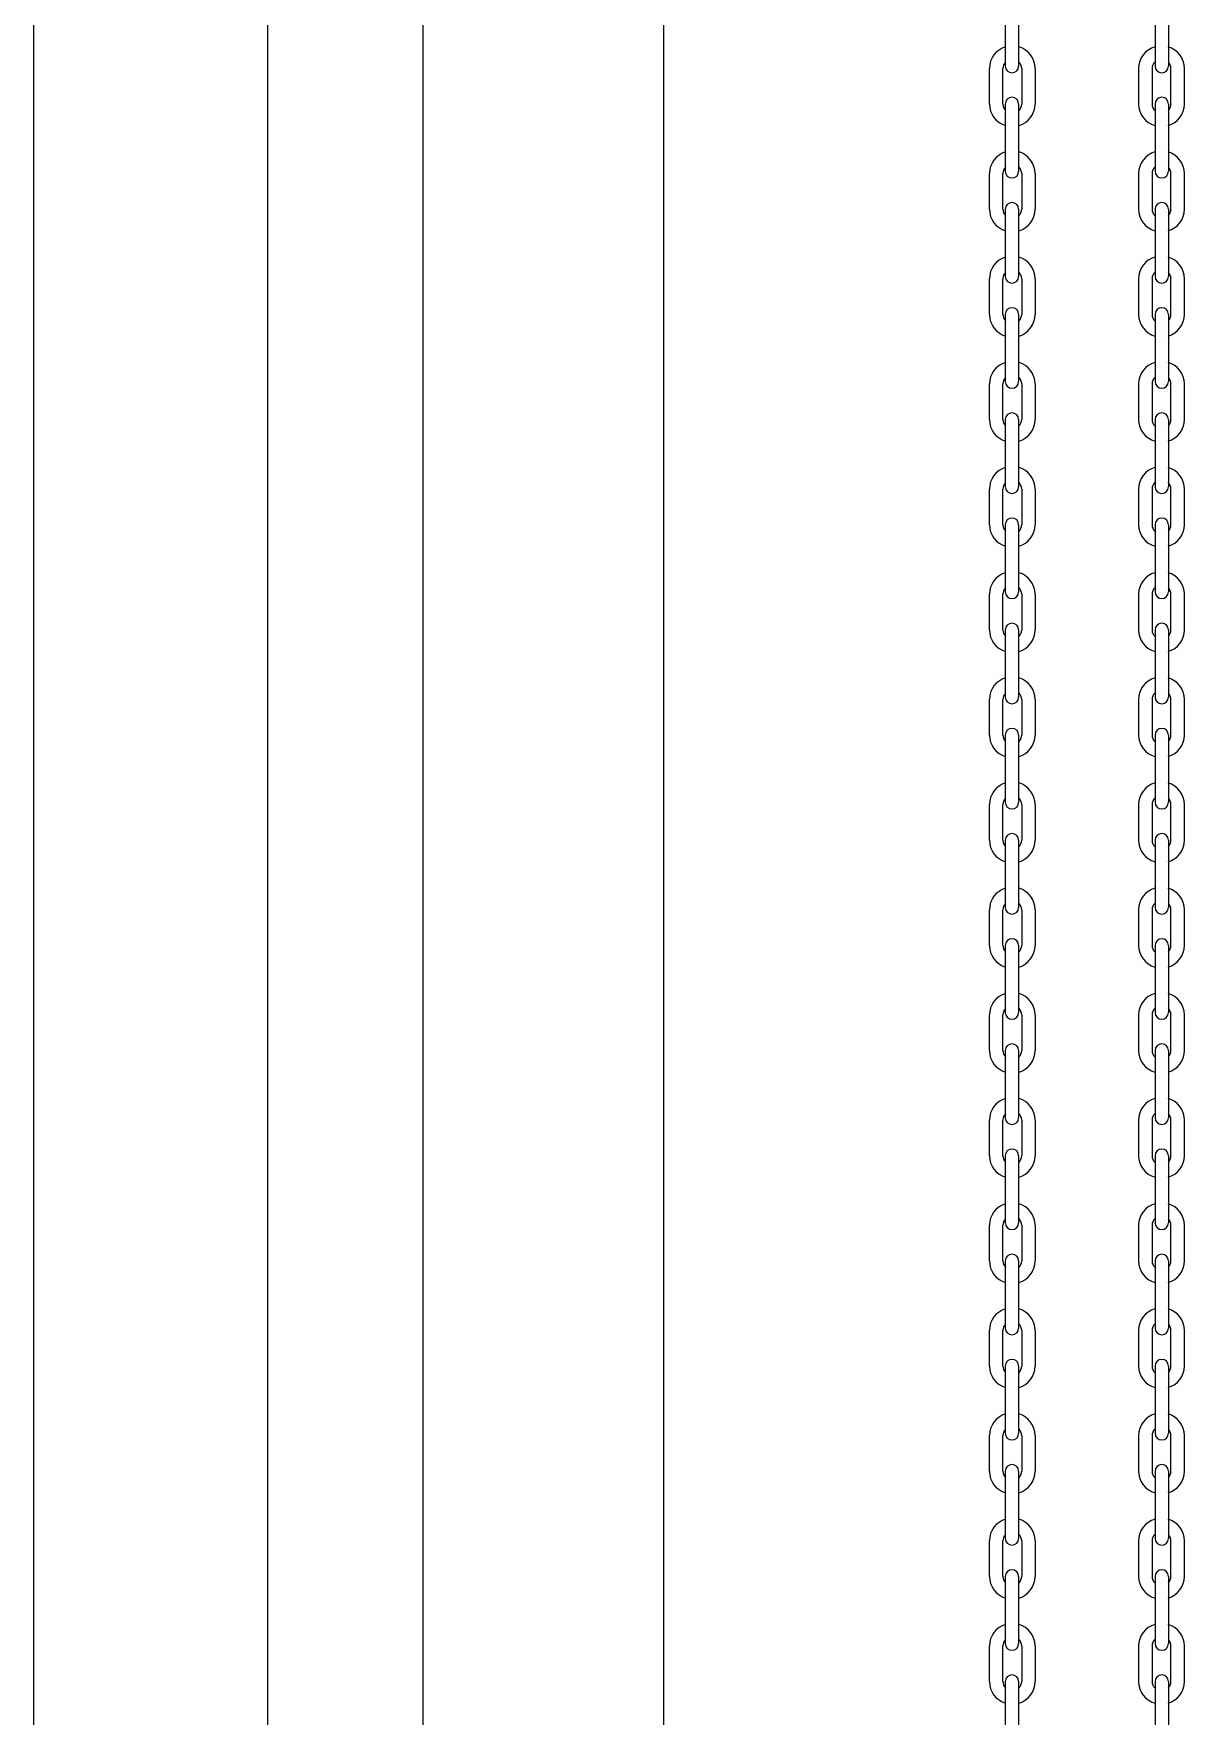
# Model space of a CAD drawing. Header units: millimetres. Extents: x 204328 to 274136, y -196910 to -178068.
# Drawn here: x 259735.3 to 259963.7, y -183751.6 to -183417.7 of the extents above; entities that cross this region are included whole.
import ezdxf

# ---------------------------------------------------------------- set-up
doc = ezdxf.new("R2010")
doc.units = ezdxf.units.MM
doc.layers.add('OHD Frame', color=2, linetype='Continuous')

msp = doc.modelspace()

# ---------------------------------------------------------------- linework, layer by layer
at = {"color": 3}
for p, q in [((259781.82, -189504.02, 0), (259781.82, -181789.76, 0)), ((259812.62, -189504.02, 0), (259812.62, -181789.76, 0))]:
    msp.add_line(p, q, dxfattribs=at)
at = {"color": 7, "linetype": 'Continuous'}
for p, q in [((259928.13, -183410.83, 0), (259928.13, -183424.16, 0)), ((259930.8, -183410.83, 0), (259930.8, -183424.16, 0)), ((259957.88, -183410.83, 0), (259957.88, -183424.16, 0)), ((259960.55, -183410.83, 0), (259960.55, -183424.16, 0)), ((259925, -183431.69, 0), (259925, -183424.63, 0)), ((259927.67, -183431.69, 0), (259927.67, -183424.63, 0)), ((259931.4, -183424.63, 0), (259931.4, -183431.69, 0)), ((259934.07, -183424.63, 0), (259934.07, -183431.69, 0)), ((259954.61, -183424.63, 0), (259954.61, -183431.69, 0)), ((259957.28, -183424.63, 0), (259957.28, -183431.69, 0)), ((259961.01, -183431.69, 0), (259961.01, -183424.63, 0)), ((259963.68, -183431.69, 0), (259963.68, -183424.63, 0)), ((259928.13, -183431.69, 0), (259928.13, -183445.03, 0)), ((259930.8, -183431.69, 0), (259930.8, -183445.03, 0)), ((259957.88, -183431.69, 0), (259957.88, -183445.03, 0)), ((259960.55, -183431.69, 0), (259960.55, -183445.03, 0)), ((259925, -183452.56, 0), (259925, -183445.49, 0)), ((259927.67, -183452.56, 0), (259927.67, -183445.49, 0)), ((259931.4, -183445.49, 0), (259931.4, -183452.56, 0)), ((259934.07, -183445.49, 0), (259934.07, -183452.56, 0)), ((259954.61, -183445.49, 0), (259954.61, -183452.56, 0)), ((259957.28, -183445.49, 0), (259957.28, -183452.56, 0)), ((259961.01, -183452.56, 0), (259961.01, -183445.49, 0)), ((259963.68, -183452.56, 0), (259963.68, -183445.49, 0)), ((259928.13, -183452.56, 0), (259928.13, -183465.89, 0)), ((259930.8, -183452.56, 0), (259930.8, -183465.89, 0)), ((259957.88, -183452.56, 0), (259957.88, -183465.89, 0)), ((259960.55, -183452.56, 0), (259960.55, -183465.89, 0)), ((259925, -183473.43, 0), (259925, -183466.36, 0)), ((259927.67, -183473.43, 0), (259927.67, -183466.36, 0)), ((259931.4, -183466.36, 0), (259931.4, -183473.43, 0)), ((259934.07, -183466.36, 0), (259934.07, -183473.43, 0)), ((259954.61, -183466.36, 0), (259954.61, -183473.43, 0)), ((259957.28, -183466.36, 0), (259957.28, -183473.43, 0)), ((259961.01, -183473.43, 0), (259961.01, -183466.36, 0)), ((259963.68, -183473.43, 0), (259963.68, -183466.36, 0)), ((259928.13, -183473.43, 0), (259928.13, -183486.76, 0)), ((259930.8, -183473.43, 0), (259930.8, -183486.76, 0)), ((259957.88, -183473.43, 0), (259957.88, -183486.76, 0)), ((259960.55, -183473.43, 0), (259960.55, -183486.76, 0)), ((259925, -183494.29, 0), (259925, -183487.23, 0)), ((259927.67, -183494.29, 0), (259927.67, -183487.23, 0)), ((259931.4, -183487.23, 0), (259931.4, -183494.29, 0)), ((259934.07, -183487.23, 0), (259934.07, -183494.29, 0)), ((259954.61, -183487.23, 0), (259954.61, -183494.29, 0)), ((259957.28, -183487.23, 0), (259957.28, -183494.29, 0)), ((259961.01, -183494.29, 0), (259961.01, -183487.23, 0)), ((259963.68, -183494.29, 0), (259963.68, -183487.23, 0)), ((259928.13, -183494.29, 0), (259928.13, -183507.63, 0)), ((259930.8, -183494.29, 0), (259930.8, -183507.63, 0)), ((259957.88, -183494.29, 0), (259957.88, -183507.63, 0)), ((259960.55, -183494.29, 0), (259960.55, -183507.63, 0)), ((259925, -183515.16, 0), (259925, -183508.09, 0)), ((259927.67, -183515.16, 0), (259927.67, -183508.09, 0)), ((259931.4, -183508.09, 0), (259931.4, -183515.16, 0)), ((259934.07, -183508.09, 0), (259934.07, -183515.16, 0)), ((259954.61, -183508.09, 0), (259954.61, -183515.16, 0)), ((259957.28, -183508.09, 0), (259957.28, -183515.16, 0)), ((259961.01, -183515.16, 0), (259961.01, -183508.09, 0)), ((259963.68, -183515.16, 0), (259963.68, -183508.09, 0)), ((259928.13, -183515.16, 0), (259928.13, -183528.49, 0)), ((259930.8, -183515.16, 0), (259930.8, -183528.49, 0)), ((259957.88, -183515.16, 0), (259957.88, -183528.49, 0)), ((259960.55, -183515.16, 0), (259960.55, -183528.49, 0)), ((259925, -183536.03, 0), (259925, -183528.96, 0)), ((259927.67, -183536.03, 0), (259927.67, -183528.96, 0)), ((259931.4, -183528.96, 0), (259931.4, -183536.03, 0)), ((259934.07, -183528.96, 0), (259934.07, -183536.03, 0)), ((259954.61, -183528.96, 0), (259954.61, -183536.03, 0)), ((259957.28, -183528.96, 0), (259957.28, -183536.03, 0)), ((259961.01, -183536.03, 0), (259961.01, -183528.96, 0)), ((259963.68, -183536.03, 0), (259963.68, -183528.96, 0)), ((259928.13, -183536.03, 0), (259928.13, -183549.36, 0)), ((259928.13, -183536.03, 0), (259928.13, -183549.36, 0)), ((259930.8, -183536.03, 0), (259930.8, -183549.36, 0)), ((259930.8, -183536.03, 0), (259930.8, -183549.36, 0)), ((259957.88, -183536.03, 0), (259957.88, -183549.36, 0)), ((259957.88, -183536.03, 0), (259957.88, -183549.36, 0)), ((259960.55, -183536.03, 0), (259960.55, -183549.36, 0)), ((259960.55, -183536.03, 0), (259960.55, -183549.36, 0)), ((259925, -183556.89, 0), (259925, -183549.83, 0)), ((259927.67, -183556.89, 0), (259927.67, -183549.83, 0)), ((259931.4, -183549.83, 0), (259931.4, -183556.89, 0)), ((259934.07, -183549.83, 0), (259934.07, -183556.89, 0)), ((259954.61, -183549.83, 0), (259954.61, -183556.89, 0)), ((259957.28, -183549.83, 0), (259957.28, -183556.89, 0)), ((259961.01, -183556.89, 0), (259961.01, -183549.83, 0)), ((259963.68, -183556.89, 0), (259963.68, -183549.83, 0)), ((259928.13, -183556.89, 0), (259928.13, -183570.23, 0)), ((259930.8, -183556.89, 0), (259930.8, -183570.23, 0)), ((259957.88, -183556.89, 0), (259957.88, -183570.23, 0)), ((259960.55, -183556.89, 0), (259960.55, -183570.23, 0)), ((259925, -183577.76, 0), (259925, -183570.69, 0)), ((259927.67, -183577.76, 0), (259927.67, -183570.69, 0)), ((259931.4, -183570.69, 0), (259931.4, -183577.76, 0)), ((259934.07, -183570.69, 0), (259934.07, -183577.76, 0)), ((259954.61, -183570.69, 0), (259954.61, -183577.76, 0)), ((259957.28, -183570.69, 0), (259957.28, -183577.76, 0)), ((259961.01, -183577.76, 0), (259961.01, -183570.69, 0)), ((259963.68, -183577.76, 0), (259963.68, -183570.69, 0)), ((259928.13, -183577.76, 0), (259928.13, -183591.09, 0)), ((259930.8, -183577.76, 0), (259930.8, -183591.09, 0)), ((259957.88, -183577.76, 0), (259957.88, -183591.09, 0)), ((259960.55, -183577.76, 0), (259960.55, -183591.09, 0)), ((259925, -183598.63, 0), (259925, -183591.56, 0)), ((259927.67, -183598.63, 0), (259927.67, -183591.56, 0)), ((259931.4, -183591.56, 0), (259931.4, -183598.63, 0)), ((259934.07, -183591.56, 0), (259934.07, -183598.63, 0)), ((259954.61, -183591.56, 0), (259954.61, -183598.63, 0)), ((259957.28, -183591.56, 0), (259957.28, -183598.63, 0)), ((259961.01, -183598.63, 0), (259961.01, -183591.56, 0)), ((259963.68, -183598.63, 0), (259963.68, -183591.56, 0)), ((259928.13, -183598.63, 0), (259928.13, -183611.96, 0)), ((259930.8, -183598.63, 0), (259930.8, -183611.96, 0)), ((259957.88, -183598.63, 0), (259957.88, -183611.96, 0)), ((259960.55, -183598.63, 0), (259960.55, -183611.96, 0)), ((259925, -183619.49, 0), (259925, -183612.43, 0)), ((259927.67, -183619.49, 0), (259927.67, -183612.43, 0)), ((259931.4, -183612.43, 0), (259931.4, -183619.49, 0)), ((259934.07, -183612.43, 0), (259934.07, -183619.49, 0)), ((259954.61, -183612.43, 0), (259954.61, -183619.49, 0)), ((259957.28, -183612.43, 0), (259957.28, -183619.49, 0)), ((259961.01, -183619.49, 0), (259961.01, -183612.43, 0)), ((259963.68, -183619.49, 0), (259963.68, -183612.43, 0)), ((259928.13, -183619.49, 0), (259928.13, -183632.83, 0)), ((259930.8, -183619.49, 0), (259930.8, -183632.83, 0)), ((259957.88, -183619.49, 0), (259957.88, -183632.83, 0)), ((259960.55, -183619.49, 0), (259960.55, -183632.83, 0)), ((259925, -183640.36, 0), (259925, -183633.29, 0)), ((259927.67, -183640.36, 0), (259927.67, -183633.29, 0)), ((259931.4, -183633.29, 0), (259931.4, -183640.36, 0)), ((259934.07, -183633.29, 0), (259934.07, -183640.36, 0)), ((259954.61, -183633.29, 0), (259954.61, -183640.36, 0)), ((259957.28, -183633.29, 0), (259957.28, -183640.36, 0)), ((259961.01, -183640.36, 0), (259961.01, -183633.29, 0)), ((259963.68, -183640.36, 0), (259963.68, -183633.29, 0)), ((259928.13, -183640.36, 0), (259928.13, -183653.69, 0)), ((259930.8, -183640.36, 0), (259930.8, -183653.69, 0)), ((259957.88, -183640.36, 0), (259957.88, -183653.69, 0)), ((259960.55, -183640.36, 0), (259960.55, -183653.69, 0)), ((259925, -183661.23, 0), (259925, -183654.16, 0)), ((259927.67, -183661.23, 0), (259927.67, -183654.16, 0)), ((259931.4, -183654.16, 0), (259931.4, -183661.23, 0)), ((259934.07, -183654.16, 0), (259934.07, -183661.23, 0)), ((259954.61, -183654.16, 0), (259954.61, -183661.23, 0)), ((259957.28, -183654.16, 0), (259957.28, -183661.23, 0)), ((259961.01, -183661.23, 0), (259961.01, -183654.16, 0)), ((259963.68, -183661.23, 0), (259963.68, -183654.16, 0)), ((259928.13, -183661.23, 0), (259928.13, -183674.56, 0)), ((259930.8, -183661.23, 0), (259930.8, -183674.56, 0)), ((259957.88, -183661.23, 0), (259957.88, -183674.56, 0)), ((259960.55, -183661.23, 0), (259960.55, -183674.56, 0)), ((259925, -183682.09, 0), (259925, -183675.03, 0)), ((259927.67, -183682.09, 0), (259927.67, -183675.03, 0)), ((259931.4, -183675.03, 0), (259931.4, -183682.09, 0)), ((259934.07, -183675.03, 0), (259934.07, -183682.09, 0)), ((259954.61, -183675.03, 0), (259954.61, -183682.09, 0)), ((259957.28, -183675.03, 0), (259957.28, -183682.09, 0)), ((259961.01, -183682.09, 0), (259961.01, -183675.03, 0)), ((259963.68, -183682.09, 0), (259963.68, -183675.03, 0)), ((259928.13, -183682.09, 0), (259928.13, -183695.43, 0)), ((259930.8, -183682.09, 0), (259930.8, -183695.43, 0)), ((259957.88, -183682.09, 0), (259957.88, -183695.43, 0)), ((259960.55, -183682.09, 0), (259960.55, -183695.43, 0)), ((259925, -183702.96, 0), (259925, -183695.89, 0)), ((259927.67, -183702.96, 0), (259927.67, -183695.89, 0)), ((259931.4, -183695.89, 0), (259931.4, -183702.96, 0)), ((259934.07, -183695.89, 0), (259934.07, -183702.96, 0)), ((259954.61, -183695.89, 0), (259954.61, -183702.96, 0)), ((259957.28, -183695.89, 0), (259957.28, -183702.96, 0)), ((259961.01, -183702.96, 0), (259961.01, -183695.89, 0)), ((259963.68, -183702.96, 0), (259963.68, -183695.89, 0)), ((259928.13, -183702.96, 0), (259928.13, -183716.29, 0)), ((259930.8, -183702.96, 0), (259930.8, -183716.29, 0)), ((259957.88, -183702.96, 0), (259957.88, -183716.29, 0)), ((259960.55, -183702.96, 0), (259960.55, -183716.29, 0)), ((259925, -183723.83, 0), (259925, -183716.76, 0)), ((259927.67, -183723.83, 0), (259927.67, -183716.76, 0)), ((259931.4, -183716.76, 0), (259931.4, -183723.83, 0)), ((259934.07, -183716.76, 0), (259934.07, -183723.83, 0)), ((259954.61, -183716.76, 0), (259954.61, -183723.83, 0)), ((259957.28, -183716.76, 0), (259957.28, -183723.83, 0)), ((259961.01, -183723.83, 0), (259961.01, -183716.76, 0)), ((259963.68, -183723.83, 0), (259963.68, -183716.76, 0)), ((259928.13, -183723.83, 0), (259928.13, -183737.16, 0)), ((259930.8, -183723.83, 0), (259930.8, -183737.16, 0)), ((259957.88, -183723.83, 0), (259957.88, -183737.16, 0)), ((259960.55, -183723.83, 0), (259960.55, -183737.16, 0)), ((259925, -183744.69, 0), (259925, -183737.63, 0)), ((259927.67, -183744.69, 0), (259927.67, -183737.63, 0)), ((259931.4, -183737.63, 0), (259931.4, -183744.69, 0)), ((259934.07, -183737.63, 0), (259934.07, -183744.69, 0)), ((259954.61, -183737.63, 0), (259954.61, -183744.69, 0)), ((259957.28, -183737.63, 0), (259957.28, -183744.69, 0)), ((259961.01, -183744.69, 0), (259961.01, -183737.63, 0)), ((259963.68, -183744.69, 0), (259963.68, -183737.63, 0)), ((259928.13, -183744.69, 0), (259928.13, -183758.03, 0)), ((259930.8, -183744.69, 0), (259930.8, -183758.03, 0)), ((259957.88, -183744.69, 0), (259957.88, -183758.03, 0)), ((259960.55, -183744.69, 0), (259960.55, -183758.03, 0))]:
    msp.add_line(p, q, dxfattribs=at)
for centre, radius, start, end in [((259929.47, -183424.63, 0), 4.47, 106.4768, 180), ((259929.6, -183424.63, 0), 4.47, 0, 73.5232), ((259959.08, -183424.63, 0), 4.47, 106.4768, 180), ((259959.21, -183424.63, 0), 4.47, 0, 73.5232), ((259929.47, -183424.63, 0), 1.8, 134.9422, 180), ((259929.6, -183424.63, 0), 1.8, 0, 45.0578), ((259959.08, -183424.63, 0), 1.8, 134.9422, 180), ((259959.21, -183424.63, 0), 1.8, 0, 45.0578), ((259929.47, -183424.16, 0), 1.33, 180, 0), ((259959.21, -183424.16, 0), 1.33, 180, 0), ((259929.47, -183431.69, 0), 1.33, 0, 180), ((259959.21, -183431.69, 0), 1.33, 0, 180), ((259929.47, -183431.69, 0), 4.47, 180, 253.5232), ((259929.47, -183431.69, 0), 1.8, 180, 225.0578), ((259929.6, -183431.69, 0), 4.47, 286.4768, 0), ((259929.6, -183431.69, 0), 1.8, 314.9422, 0), ((259959.08, -183431.69, 0), 4.47, 180, 253.5232), ((259959.08, -183431.69, 0), 1.8, 180, 225.0578), ((259959.21, -183431.69, 0), 4.47, 286.4768, 0), ((259959.21, -183431.69, 0), 1.8, 314.9422, 0), ((259929.47, -183445.49, 0), 4.47, 106.4768, 180), ((259929.6, -183445.49, 0), 4.47, 0, 73.5232), ((259959.08, -183445.49, 0), 4.47, 106.4768, 180), ((259959.21, -183445.49, 0), 4.47, 0, 73.5232), ((259929.47, -183445.49, 0), 1.8, 134.9422, 180), ((259929.47, -183445.03, 0), 1.33, 180, 0), ((259929.6, -183445.49, 0), 1.8, 0, 45.0578), ((259959.08, -183445.49, 0), 1.8, 134.9422, 180), ((259959.21, -183445.03, 0), 1.33, 180, 0), ((259959.21, -183445.49, 0), 1.8, 0, 45.0578), ((259929.47, -183452.56, 0), 4.47, 180, 253.5232), ((259929.47, -183452.56, 0), 1.8, 180, 225.0578), ((259929.47, -183452.56, 0), 1.33, 0, 180), ((259929.6, -183452.56, 0), 4.47, 286.4768, 0), ((259929.6, -183452.56, 0), 1.8, 314.9422, 0), ((259959.08, -183452.56, 0), 4.47, 180, 253.5232), ((259959.08, -183452.56, 0), 1.8, 180, 225.0578), ((259959.21, -183452.56, 0), 1.33, 0, 180), ((259959.21, -183452.56, 0), 4.47, 286.4768, 0), ((259959.21, -183452.56, 0), 1.8, 314.9422, 0), ((259929.47, -183466.36, 0), 4.47, 106.4768, 180), ((259929.6, -183466.36, 0), 4.47, 0, 73.5232), ((259959.08, -183466.36, 0), 4.47, 106.4768, 180), ((259959.21, -183466.36, 0), 4.47, 0, 73.5232), ((259929.47, -183466.36, 0), 1.8, 134.9422, 180), ((259929.47, -183465.89, 0), 1.33, 180, 0), ((259929.6, -183466.36, 0), 1.8, 0, 45.0578), ((259959.08, -183466.36, 0), 1.8, 134.9422, 180), ((259959.21, -183465.89, 0), 1.33, 180, 0), ((259959.21, -183466.36, 0), 1.8, 0, 45.0578), ((259929.47, -183473.43, 0), 4.47, 180, 253.5232), ((259929.47, -183473.43, 0), 1.8, 180, 225.0578), ((259929.47, -183473.43, 0), 1.33, 0, 180), ((259929.6, -183473.43, 0), 4.47, 286.4768, 0), ((259929.6, -183473.43, 0), 1.8, 314.9422, 0), ((259959.08, -183473.43, 0), 4.47, 180, 253.5232), ((259959.08, -183473.43, 0), 1.8, 180, 225.0578), ((259959.21, -183473.43, 0), 1.33, 0, 180), ((259959.21, -183473.43, 0), 4.47, 286.4768, 0), ((259959.21, -183473.43, 0), 1.8, 314.9422, 0), ((259929.47, -183487.23, 0), 4.47, 106.4768, 180), ((259929.6, -183487.23, 0), 4.47, 0, 73.5232), ((259959.08, -183487.23, 0), 4.47, 106.4768, 180), ((259959.21, -183487.23, 0), 4.47, 0, 73.5232), ((259929.47, -183487.23, 0), 1.8, 134.9422, 180), ((259929.47, -183486.76, 0), 1.33, 180, 0), ((259929.6, -183487.23, 0), 1.8, 0, 45.0578), ((259959.08, -183487.23, 0), 1.8, 134.9422, 180), ((259959.21, -183486.76, 0), 1.33, 180, 0), ((259959.21, -183487.23, 0), 1.8, 0, 45.0578), ((259929.47, -183494.29, 0), 1.33, 0, 180), ((259959.21, -183494.29, 0), 1.33, 0, 180), ((259929.47, -183494.29, 0), 4.47, 180, 253.5232), ((259929.47, -183494.29, 0), 1.8, 180, 225.0578), ((259929.6, -183494.29, 0), 4.47, 286.4768, 0), ((259929.6, -183494.29, 0), 1.8, 314.9422, 0), ((259959.08, -183494.29, 0), 4.47, 180, 253.5232), ((259959.08, -183494.29, 0), 1.8, 180, 225.0578), ((259959.21, -183494.29, 0), 4.47, 286.4768, 0), ((259959.21, -183494.29, 0), 1.8, 314.9422, 0), ((259929.47, -183508.09, 0), 4.47, 106.4768, 180), ((259929.6, -183508.09, 0), 4.47, 0, 73.5232), ((259959.08, -183508.09, 0), 4.47, 106.4768, 180), ((259959.21, -183508.09, 0), 4.47, 0, 73.5232), ((259929.47, -183508.09, 0), 1.8, 134.9422, 180), ((259929.6, -183508.09, 0), 1.8, 0, 45.0578), ((259959.08, -183508.09, 0), 1.8, 134.9422, 180), ((259959.21, -183508.09, 0), 1.8, 0, 45.0578), ((259929.47, -183507.63, 0), 1.33, 180, 0), ((259959.21, -183507.63, 0), 1.33, 180, 0), ((259929.47, -183515.16, 0), 1.33, 0, 180), ((259959.21, -183515.16, 0), 1.33, 0, 180), ((259929.47, -183515.16, 0), 4.47, 180, 253.5232), ((259929.47, -183515.16, 0), 1.8, 180, 225.0578), ((259929.6, -183515.16, 0), 4.47, 286.4768, 0), ((259929.6, -183515.16, 0), 1.8, 314.9422, 0), ((259959.08, -183515.16, 0), 4.47, 180, 253.5232), ((259959.08, -183515.16, 0), 1.8, 180, 225.0578), ((259959.21, -183515.16, 0), 4.47, 286.4768, 0), ((259959.21, -183515.16, 0), 1.8, 314.9422, 0), ((259929.47, -183528.96, 0), 4.47, 106.4768, 180), ((259929.6, -183528.96, 0), 4.47, 0, 73.5232), ((259959.08, -183528.96, 0), 4.47, 106.4768, 180), ((259959.21, -183528.96, 0), 4.47, 0, 73.5232), ((259929.47, -183528.96, 0), 1.8, 134.9422, 180), ((259929.47, -183528.49, 0), 1.33, 180, 0), ((259929.6, -183528.96, 0), 1.8, 0, 45.0578), ((259959.08, -183528.96, 0), 1.8, 134.9422, 180), ((259959.21, -183528.49, 0), 1.33, 180, 0), ((259959.21, -183528.96, 0), 1.8, 0, 45.0578), ((259929.47, -183536.03, 0), 4.47, 180, 253.5232), ((259929.47, -183536.03, 0), 1.8, 180, 225.0578), ((259929.47, -183536.03, 0), 1.33, 0, 180), ((259929.47, -183536.03, 0), 1.33, 0, 180), ((259929.6, -183536.03, 0), 4.47, 286.4768, 0), ((259929.6, -183536.03, 0), 1.8, 314.9422, 0), ((259959.08, -183536.03, 0), 4.47, 180, 253.5232), ((259959.08, -183536.03, 0), 1.8, 180, 225.0578), ((259959.21, -183536.03, 0), 1.33, 0, 180), ((259959.21, -183536.03, 0), 1.33, 0, 180), ((259959.21, -183536.03, 0), 4.47, 286.4768, 0), ((259959.21, -183536.03, 0), 1.8, 314.9422, 0), ((259929.47, -183549.83, 0), 4.47, 106.4768, 180), ((259929.6, -183549.83, 0), 4.47, 0, 73.5232), ((259959.08, -183549.83, 0), 4.47, 106.4768, 180), ((259959.21, -183549.83, 0), 4.47, 0, 73.5232), ((259929.47, -183549.83, 0), 1.8, 134.9422, 180), ((259929.47, -183549.36, 0), 1.33, 180, 0), ((259929.47, -183549.36, 0), 1.33, 180, 0), ((259929.6, -183549.83, 0), 1.8, 0, 45.0578), ((259959.08, -183549.83, 0), 1.8, 134.9422, 180), ((259959.21, -183549.36, 0), 1.33, 180, 0), ((259959.21, -183549.36, 0), 1.33, 180, 0), ((259959.21, -183549.83, 0), 1.8, 0, 45.0578), ((259929.47, -183556.89, 0), 4.47, 180, 253.5232), ((259929.47, -183556.89, 0), 1.8, 180, 225.0578), ((259929.47, -183556.89, 0), 1.33, 0, 180), ((259929.6, -183556.89, 0), 4.47, 286.4768, 0), ((259929.6, -183556.89, 0), 1.8, 314.9422, 0), ((259959.08, -183556.89, 0), 4.47, 180, 253.5232), ((259959.08, -183556.89, 0), 1.8, 180, 225.0578), ((259959.21, -183556.89, 0), 1.33, 0, 180), ((259959.21, -183556.89, 0), 4.47, 286.4768, 0), ((259959.21, -183556.89, 0), 1.8, 314.9422, 0), ((259929.47, -183570.69, 0), 4.47, 106.4768, 180), ((259929.6, -183570.69, 0), 4.47, 0, 73.5232), ((259959.08, -183570.69, 0), 4.47, 106.4768, 180), ((259959.21, -183570.69, 0), 4.47, 0, 73.5232), ((259929.47, -183570.69, 0), 1.8, 134.9422, 180), ((259929.47, -183570.23, 0), 1.33, 180, 0), ((259929.6, -183570.69, 0), 1.8, 0, 45.0578), ((259959.08, -183570.69, 0), 1.8, 134.9422, 180), ((259959.21, -183570.23, 0), 1.33, 180, 0), ((259959.21, -183570.69, 0), 1.8, 0, 45.0578), ((259929.47, -183577.76, 0), 1.33, 0, 180), ((259959.21, -183577.76, 0), 1.33, 0, 180), ((259929.47, -183577.76, 0), 4.47, 180, 253.5232), ((259929.47, -183577.76, 0), 1.8, 180, 225.0578), ((259929.6, -183577.76, 0), 4.47, 286.4768, 0), ((259929.6, -183577.76, 0), 1.8, 314.9422, 0), ((259959.08, -183577.76, 0), 4.47, 180, 253.5232), ((259959.08, -183577.76, 0), 1.8, 180, 225.0578), ((259959.21, -183577.76, 0), 4.47, 286.4768, 0), ((259959.21, -183577.76, 0), 1.8, 314.9422, 0), ((259929.47, -183591.56, 0), 4.47, 106.4768, 180), ((259929.6, -183591.56, 0), 4.47, 0, 73.5232), ((259959.08, -183591.56, 0), 4.47, 106.4768, 180), ((259959.21, -183591.56, 0), 4.47, 0, 73.5232), ((259929.47, -183591.56, 0), 1.8, 134.9422, 180), ((259929.6, -183591.56, 0), 1.8, 0, 45.0578), ((259959.08, -183591.56, 0), 1.8, 134.9422, 180), ((259959.21, -183591.56, 0), 1.8, 0, 45.0578), ((259929.47, -183591.09, 0), 1.33, 180, 0), ((259959.21, -183591.09, 0), 1.33, 180, 0), ((259929.47, -183598.63, 0), 1.33, 0, 180), ((259959.21, -183598.63, 0), 1.33, 0, 180), ((259929.47, -183598.63, 0), 4.47, 180, 253.5232), ((259929.47, -183598.63, 0), 1.8, 180, 225.0578), ((259929.6, -183598.63, 0), 4.47, 286.4768, 0), ((259929.6, -183598.63, 0), 1.8, 314.9422, 0), ((259959.08, -183598.63, 0), 4.47, 180, 253.5232), ((259959.08, -183598.63, 0), 1.8, 180, 225.0578), ((259959.21, -183598.63, 0), 4.47, 286.4768, 0), ((259959.21, -183598.63, 0), 1.8, 314.9422, 0), ((259929.47, -183612.43, 0), 4.47, 106.4768, 180), ((259929.6, -183612.43, 0), 4.47, 0, 73.5232), ((259959.08, -183612.43, 0), 4.47, 106.4768, 180), ((259959.21, -183612.43, 0), 4.47, 0, 73.5232), ((259929.47, -183612.43, 0), 1.8, 134.9422, 180), ((259929.47, -183611.96, 0), 1.33, 180, 0), ((259929.6, -183612.43, 0), 1.8, 0, 45.0578), ((259959.08, -183612.43, 0), 1.8, 134.9422, 180), ((259959.21, -183611.96, 0), 1.33, 180, 0), ((259959.21, -183612.43, 0), 1.8, 0, 45.0578), ((259929.47, -183619.49, 0), 4.47, 180, 253.5232), ((259929.47, -183619.49, 0), 1.8, 180, 225.0578), ((259929.47, -183619.49, 0), 1.33, 0, 180), ((259929.6, -183619.49, 0), 4.47, 286.4768, 0), ((259929.6, -183619.49, 0), 1.8, 314.9422, 0), ((259959.08, -183619.49, 0), 4.47, 180, 253.5232), ((259959.08, -183619.49, 0), 1.8, 180, 225.0578), ((259959.21, -183619.49, 0), 1.33, 0, 180), ((259959.21, -183619.49, 0), 4.47, 286.4768, 0), ((259959.21, -183619.49, 0), 1.8, 314.9422, 0), ((259929.47, -183633.29, 0), 4.47, 106.4768, 180), ((259929.6, -183633.29, 0), 4.47, 0, 73.5232), ((259959.08, -183633.29, 0), 4.47, 106.4768, 180), ((259959.21, -183633.29, 0), 4.47, 0, 73.5232), ((259929.47, -183633.29, 0), 1.8, 134.9422, 180), ((259929.47, -183632.83, 0), 1.33, 180, 0), ((259929.6, -183633.29, 0), 1.8, 0, 45.0578), ((259959.08, -183633.29, 0), 1.8, 134.9422, 180), ((259959.21, -183632.83, 0), 1.33, 180, 0), ((259959.21, -183633.29, 0), 1.8, 0, 45.0578), ((259929.47, -183640.36, 0), 4.47, 180, 253.5232), ((259929.47, -183640.36, 0), 1.8, 180, 225.0578), ((259929.47, -183640.36, 0), 1.33, 0, 180), ((259929.6, -183640.36, 0), 4.47, 286.4768, 0), ((259929.6, -183640.36, 0), 1.8, 314.9422, 0), ((259959.08, -183640.36, 0), 4.47, 180, 253.5232), ((259959.08, -183640.36, 0), 1.8, 180, 225.0578), ((259959.21, -183640.36, 0), 1.33, 0, 180), ((259959.21, -183640.36, 0), 4.47, 286.4768, 0), ((259959.21, -183640.36, 0), 1.8, 314.9422, 0), ((259929.47, -183654.16, 0), 4.47, 106.4768, 180), ((259929.6, -183654.16, 0), 4.47, 0, 73.5232), ((259959.08, -183654.16, 0), 4.47, 106.4768, 180), ((259959.21, -183654.16, 0), 4.47, 0, 73.5232), ((259929.47, -183654.16, 0), 1.8, 134.9422, 180), ((259929.47, -183653.69, 0), 1.33, 180, 0), ((259929.6, -183654.16, 0), 1.8, 0, 45.0578), ((259959.08, -183654.16, 0), 1.8, 134.9422, 180), ((259959.21, -183653.69, 0), 1.33, 180, 0), ((259959.21, -183654.16, 0), 1.8, 0, 45.0578), ((259929.47, -183661.23, 0), 1.33, 0, 180), ((259959.21, -183661.23, 0), 1.33, 0, 180), ((259929.47, -183661.23, 0), 4.47, 180, 253.5232), ((259929.47, -183661.23, 0), 1.8, 180, 225.0578), ((259929.6, -183661.23, 0), 4.47, 286.4768, 0), ((259929.6, -183661.23, 0), 1.8, 314.9422, 0), ((259959.08, -183661.23, 0), 4.47, 180, 253.5232), ((259959.08, -183661.23, 0), 1.8, 180, 225.0578), ((259959.21, -183661.23, 0), 4.47, 286.4768, 0), ((259959.21, -183661.23, 0), 1.8, 314.9422, 0), ((259929.47, -183675.03, 0), 4.47, 106.4768, 180), ((259929.6, -183675.03, 0), 4.47, 0, 73.5232), ((259959.08, -183675.03, 0), 4.47, 106.4768, 180), ((259959.21, -183675.03, 0), 4.47, 0, 73.5232), ((259929.47, -183675.03, 0), 1.8, 134.9422, 180), ((259929.6, -183675.03, 0), 1.8, 0, 45.0578), ((259959.08, -183675.03, 0), 1.8, 134.9422, 180), ((259959.21, -183675.03, 0), 1.8, 0, 45.0578), ((259929.47, -183674.56, 0), 1.33, 180, 0), ((259959.21, -183674.56, 0), 1.33, 180, 0), ((259929.47, -183682.09, 0), 1.33, 0, 180), ((259959.21, -183682.09, 0), 1.33, 0, 180), ((259929.47, -183682.09, 0), 4.47, 180, 253.5232), ((259929.47, -183682.09, 0), 1.8, 180, 225.0578), ((259929.6, -183682.09, 0), 4.47, 286.4768, 0), ((259929.6, -183682.09, 0), 1.8, 314.9422, 0), ((259959.08, -183682.09, 0), 4.47, 180, 253.5232), ((259959.08, -183682.09, 0), 1.8, 180, 225.0578), ((259959.21, -183682.09, 0), 4.47, 286.4768, 0), ((259959.21, -183682.09, 0), 1.8, 314.9422, 0), ((259929.47, -183695.89, 0), 4.47, 106.4768, 180), ((259929.6, -183695.89, 0), 4.47, 0, 73.5232), ((259959.08, -183695.89, 0), 4.47, 106.4768, 180), ((259959.21, -183695.89, 0), 4.47, 0, 73.5232), ((259929.47, -183695.89, 0), 1.8, 134.9422, 180), ((259929.47, -183695.43, 0), 1.33, 180, 0), ((259929.6, -183695.89, 0), 1.8, 0, 45.0578), ((259959.08, -183695.89, 0), 1.8, 134.9422, 180), ((259959.21, -183695.43, 0), 1.33, 180, 0), ((259959.21, -183695.89, 0), 1.8, 0, 45.0578), ((259929.47, -183702.96, 0), 4.47, 180, 253.5232), ((259929.47, -183702.96, 0), 1.8, 180, 225.0578), ((259929.47, -183702.96, 0), 1.33, 0, 180), ((259929.6, -183702.96, 0), 4.47, 286.4768, 0), ((259929.6, -183702.96, 0), 1.8, 314.9422, 0), ((259959.08, -183702.96, 0), 4.47, 180, 253.5232), ((259959.08, -183702.96, 0), 1.8, 180, 225.0578), ((259959.21, -183702.96, 0), 1.33, 0, 180), ((259959.21, -183702.96, 0), 4.47, 286.4768, 0), ((259959.21, -183702.96, 0), 1.8, 314.9422, 0), ((259929.47, -183716.76, 0), 4.47, 106.4768, 180), ((259929.6, -183716.76, 0), 4.47, 0, 73.5232), ((259959.08, -183716.76, 0), 4.47, 106.4768, 180), ((259959.21, -183716.76, 0), 4.47, 0, 73.5232), ((259929.47, -183716.76, 0), 1.8, 134.9422, 180), ((259929.47, -183716.29, 0), 1.33, 180, 0), ((259929.6, -183716.76, 0), 1.8, 0, 45.0578), ((259959.08, -183716.76, 0), 1.8, 134.9422, 180), ((259959.21, -183716.29, 0), 1.33, 180, 0), ((259959.21, -183716.76, 0), 1.8, 0, 45.0578), ((259929.47, -183723.83, 0), 4.47, 180, 253.5232), ((259929.47, -183723.83, 0), 1.8, 180, 225.0578), ((259929.47, -183723.83, 0), 1.33, 0, 180), ((259929.6, -183723.83, 0), 4.47, 286.4768, 0), ((259929.6, -183723.83, 0), 1.8, 314.9422, 0), ((259959.08, -183723.83, 0), 4.47, 180, 253.5232), ((259959.08, -183723.83, 0), 1.8, 180, 225.0578), ((259959.21, -183723.83, 0), 1.33, 0, 180), ((259959.21, -183723.83, 0), 4.47, 286.4768, 0), ((259959.21, -183723.83, 0), 1.8, 314.9422, 0), ((259929.47, -183737.63, 0), 4.47, 106.4768, 180), ((259929.6, -183737.63, 0), 4.47, 0, 73.5232), ((259959.08, -183737.63, 0), 4.47, 106.4768, 180), ((259959.21, -183737.63, 0), 4.47, 0, 73.5232), ((259929.47, -183737.63, 0), 1.8, 134.9422, 180), ((259929.47, -183737.16, 0), 1.33, 180, 0), ((259929.6, -183737.63, 0), 1.8, 0, 45.0578), ((259959.08, -183737.63, 0), 1.8, 134.9422, 180), ((259959.21, -183737.16, 0), 1.33, 180, 0), ((259959.21, -183737.63, 0), 1.8, 0, 45.0578), ((259929.47, -183744.69, 0), 1.33, 0, 180), ((259959.21, -183744.69, 0), 1.33, 0, 180), ((259929.47, -183744.69, 0), 4.47, 180, 253.5232), ((259929.47, -183744.69, 0), 1.8, 180, 225.0578), ((259929.6, -183744.69, 0), 4.47, 286.4768, 0), ((259929.6, -183744.69, 0), 1.8, 314.9422, 0), ((259959.08, -183744.69, 0), 4.47, 180, 253.5232), ((259959.08, -183744.69, 0), 1.8, 180, 225.0578), ((259959.21, -183744.69, 0), 4.47, 286.4768, 0), ((259959.21, -183744.69, 0), 1.8, 314.9422, 0)]:
    msp.add_arc(centre, radius, start, end, dxfattribs=at)
at = {"layer": 'OHD Frame', "color": 1}
for p, q in [((259860.32, -181454.02, 0), (259860.32, -189504.02, 0)), ((259735.32, -181746.83, 0), (259735.32, -184329.02, 0))]:
    msp.add_line(p, q, dxfattribs=at)

doc.saveas('drawing.dxf')
